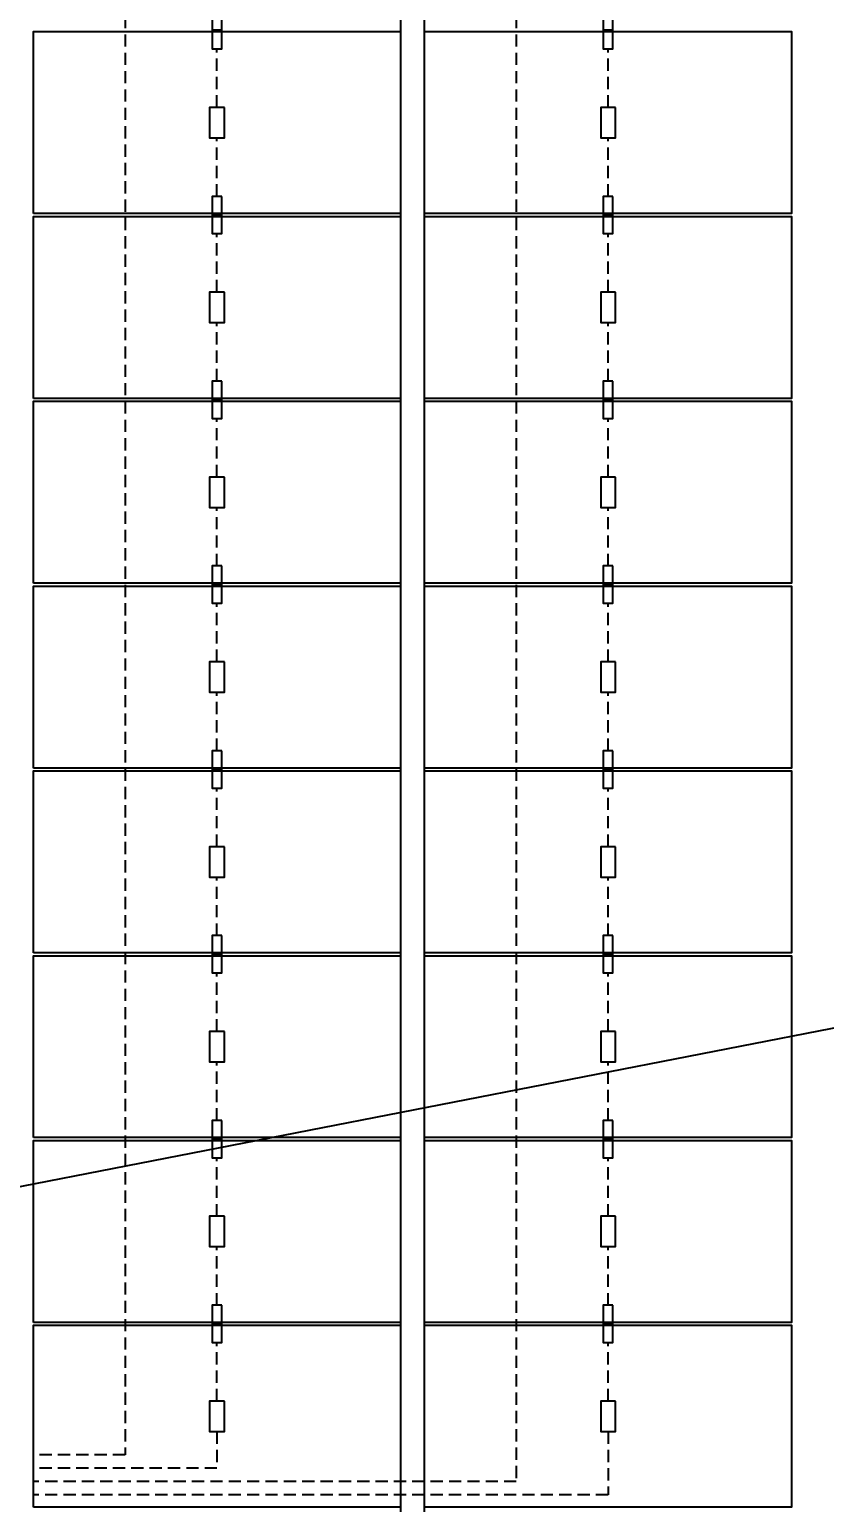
# Model space of a CAD drawing. Header units: feet. Extents: x -327 to 55127, y -2634 to 4121.
# Drawn here: x 1655.64 to 1671.88, y 129.04 to 159.14 of the extents above; entities that cross this region are included whole.
import ezdxf
from ezdxf import colors
from ezdxf.entities.mleader import LeaderData, LeaderLine
from ezdxf.enums import TextEntityAlignment as Align
from ezdxf.math import Vec2, Vec3

# ---------------------------------------------------------------- set-up
doc = ezdxf.new("R2018")
doc.units = ezdxf.units.FT
doc.header["$MEASUREMENT"] = 0
doc.linetypes.add('HIDDEN', pattern=[0.375, 0.25, -0.125])
for name, color, linetype in [('E-HARN-COMP', 8, 'Continuous'), ('E-TRNK-CABL-NEG', 6, 'HIDDEN'), ('E-TRUNK-CABLE-POS', 6, 'HIDDEN'), ('G-ANNO-TEXT', 1, 'Continuous'), ('PVcase PV Modules (full frames)', 142, 'Continuous')]:
    doc.layers.add(name, color=color, linetype=linetype)
doc.styles.add('NEI-A', font='arial.ttf')
doc.styles.get("Standard").update_dxf_attribs({"font": 'arial.ttf'})

# ---------------------------------------------------------------- blocks, each defined once
blk = doc.blocks.new('DETAIL_TITLE')
at = {"style": 'NEI-A', "flags": 8}
blk.add_attdef('#', text='', height=0.2, dxfattribs=at).set_placement((0.5922, -0.5109), align=Align.MIDDLE_CENTER)
at = {"lineweight": 30, "flags": 104}
blk.add_attdef('DETAIL_TITLE', text='', height=0.2, dxfattribs=at).set_placement((0.9099, -0.52514), align=Align.BOTTOM_LEFT)
at = {"style": 'NEI-A'}
for tag, p in [('SCALE:', (0.93865, -0.73792)), ('1"_=_', (1.5474, -0.73792))]:
    blk.add_attdef(tag, text='', height=0.1, dxfattribs=at).set_placement(p, align=Align.BOTTOM_LEFT)
blk = doc.blocks.new('HT72-18X (2x39)')
for points in [[(49978.573, 17293.928), (49978.573, 17143.993), (49979.065, 17143.993), (49979.065, 17293.928), (49978.573, 17293.928)], [(49971.076, 17270.809), (49971.076, 17274.526), (49978.573, 17274.526), (49978.573, 17270.809), (49971.076, 17270.809)], [(49979.065, 17270.809), (49979.065, 17274.526), (49986.562, 17274.526), (49986.562, 17270.809), (49979.065, 17270.809)], [(49971.076, 17267.033), (49971.076, 17270.75), (49978.573, 17270.75), (49978.573, 17267.033), (49971.076, 17267.033)], [(49979.065, 17267.033), (49979.065, 17270.75), (49986.562, 17270.75), (49986.562, 17267.033), (49979.065, 17267.033)], [(49971.076, 17263.257), (49971.076, 17266.974), (49978.573, 17266.974), (49978.573, 17263.257), (49971.076, 17263.257)], [(49979.065, 17263.257), (49979.065, 17266.974), (49986.562, 17266.974), (49986.562, 17263.257), (49979.065, 17263.257)], [(49971.076, 17259.48), (49971.076, 17263.198), (49978.573, 17263.198), (49978.573, 17259.48), (49971.076, 17259.48)], [(49979.065, 17259.48), (49979.065, 17263.198), (49986.562, 17263.198), (49986.562, 17259.48), (49979.065, 17259.48)], [(49971.076, 17255.704), (49971.076, 17259.421), (49978.573, 17259.421), (49978.573, 17255.704), (49971.076, 17255.704)], [(49979.065, 17255.704), (49979.065, 17259.421), (49986.562, 17259.421), (49986.562, 17255.704), (49979.065, 17255.704)], [(49971.076, 17251.928), (49971.076, 17255.645), (49978.573, 17255.645), (49978.573, 17251.928), (49971.076, 17251.928)], [(49979.065, 17251.928), (49979.065, 17255.645), (49986.562, 17255.645), (49986.562, 17251.928), (49979.065, 17251.928)], [(49971.076, 17248.152), (49971.076, 17251.869), (49978.573, 17251.869), (49978.573, 17248.152), (49971.076, 17248.152)], [(49979.065, 17248.152), (49979.065, 17251.869), (49986.562, 17251.869), (49986.562, 17248.152), (49979.065, 17248.152)], [(49971.076, 17244.375), (49971.076, 17248.093), (49978.573, 17248.093), (49978.573, 17244.375), (49971.076, 17244.375)], [(49979.065, 17244.375), (49979.065, 17248.093), (49986.562, 17248.093), (49986.562, 17244.375), (49979.065, 17244.375)]]:
    blk.add_lwpolyline(points)

msp = doc.modelspace()

# ---------------------------------------------------------------- linework, layer by layer
at = {"layer": 'E-HARN-COMP'}
for points in [[(1659.566, 159.507), (1659.372, 159.507), (1659.372, 159.127), (1659.566, 159.127)], [(1667.555, 159.507), (1667.361, 159.507), (1667.361, 159.127), (1667.555, 159.127)], [(1659.566, 159.127), (1659.372, 159.127), (1659.372, 158.747), (1659.566, 158.747)], [(1667.555, 159.127), (1667.361, 159.127), (1667.361, 158.747), (1667.555, 158.747)], [(1659.62, 157.549), (1659.318, 157.549), (1659.318, 156.928), (1659.62, 156.928)], [(1667.608, 157.549), (1667.307, 157.549), (1667.307, 156.928), (1667.608, 156.928)], [(1659.566, 155.731), (1659.372, 155.731), (1659.372, 155.351), (1659.566, 155.351)], [(1667.555, 155.731), (1667.361, 155.731), (1667.361, 155.351), (1667.555, 155.351)], [(1659.566, 155.351), (1659.372, 155.351), (1659.372, 154.97), (1659.566, 154.97)], [(1667.555, 155.351), (1667.361, 155.351), (1667.361, 154.97), (1667.555, 154.97)], [(1659.62, 153.773), (1659.318, 153.773), (1659.318, 153.152), (1659.62, 153.152)], [(1667.608, 153.773), (1667.307, 153.773), (1667.307, 153.152), (1667.608, 153.152)], [(1659.566, 151.955), (1659.372, 151.955), (1659.372, 151.574), (1659.566, 151.574)], [(1667.555, 151.955), (1667.361, 151.955), (1667.361, 151.574), (1667.555, 151.574)], [(1659.566, 151.574), (1659.372, 151.574), (1659.372, 151.194), (1659.566, 151.194)], [(1667.555, 151.574), (1667.361, 151.574), (1667.361, 151.194), (1667.555, 151.194)], [(1659.62, 149.997), (1659.318, 149.997), (1659.318, 149.376), (1659.62, 149.376)], [(1667.608, 149.997), (1667.307, 149.997), (1667.307, 149.376), (1667.608, 149.376)], [(1659.566, 148.179), (1659.372, 148.179), (1659.372, 147.798), (1659.566, 147.798)], [(1667.555, 148.179), (1667.361, 148.179), (1667.361, 147.798), (1667.555, 147.798)], [(1659.566, 147.798), (1659.372, 147.798), (1659.372, 147.418), (1659.566, 147.418)], [(1667.555, 147.798), (1667.361, 147.798), (1667.361, 147.418), (1667.555, 147.418)], [(1659.62, 146.221), (1659.318, 146.221), (1659.318, 145.599), (1659.62, 145.599)], [(1667.608, 146.221), (1667.307, 146.221), (1667.307, 145.599), (1667.608, 145.599)], [(1659.566, 144.402), (1659.372, 144.402), (1659.372, 144.022), (1659.566, 144.022)], [(1667.555, 144.402), (1667.361, 144.402), (1667.361, 144.022), (1667.555, 144.022)], [(1659.566, 144.022), (1659.372, 144.022), (1659.372, 143.642), (1659.566, 143.642)], [(1667.555, 144.022), (1667.361, 144.022), (1667.361, 143.642), (1667.555, 143.642)], [(1659.62, 142.444), (1659.318, 142.444), (1659.318, 141.823), (1659.62, 141.823)], [(1667.608, 142.444), (1667.307, 142.444), (1667.307, 141.823), (1667.608, 141.823)], [(1659.566, 140.626), (1659.372, 140.626), (1659.372, 140.246), (1659.566, 140.246)], [(1667.555, 140.626), (1667.361, 140.626), (1667.361, 140.246), (1667.555, 140.246)], [(1659.566, 140.246), (1659.372, 140.246), (1659.372, 139.865), (1659.566, 139.865)], [(1667.555, 140.246), (1667.361, 140.246), (1667.361, 139.865), (1667.555, 139.865)], [(1659.62, 138.668), (1659.318, 138.668), (1659.318, 138.047), (1659.62, 138.047)], [(1667.608, 138.668), (1667.307, 138.668), (1667.307, 138.047), (1667.608, 138.047)], [(1659.566, 136.85), (1659.372, 136.85), (1659.372, 136.469), (1659.566, 136.469)], [(1667.555, 136.85), (1667.361, 136.85), (1667.361, 136.469), (1667.555, 136.469)], [(1659.566, 136.469), (1659.372, 136.469), (1659.372, 136.089), (1659.566, 136.089)], [(1667.555, 136.469), (1667.361, 136.469), (1667.361, 136.089), (1667.555, 136.089)], [(1659.62, 134.892), (1659.318, 134.892), (1659.318, 134.271), (1659.62, 134.271)], [(1667.608, 134.892), (1667.307, 134.892), (1667.307, 134.271), (1667.608, 134.271)], [(1659.566, 133.074), (1659.372, 133.074), (1659.372, 132.693), (1659.566, 132.693)], [(1667.555, 133.074), (1667.361, 133.074), (1667.361, 132.693), (1667.555, 132.693)], [(1659.566, 132.693), (1659.372, 132.693), (1659.372, 132.313), (1659.566, 132.313)], [(1667.555, 132.693), (1667.361, 132.693), (1667.361, 132.313), (1667.555, 132.313)], [(1659.62, 131.116), (1659.318, 131.116), (1659.318, 130.495), (1659.62, 130.495)], [(1667.608, 131.116), (1667.307, 131.116), (1667.307, 130.495), (1667.608, 130.495)]]:
    msp.add_lwpolyline(points, close=True, dxfattribs=at)
at = {"layer": 'E-TRNK-CABL-NEG'}
for points in [[(1659.469, 155.731), (1659.469, 156.928)], [(1667.458, 155.731), (1667.458, 156.928)], [(1659.469, 151.955), (1659.469, 153.152)], [(1667.458, 151.955), (1667.458, 153.152)], [(1659.469, 148.179), (1659.469, 149.376)], [(1667.458, 148.179), (1667.458, 149.376)], [(1659.469, 144.402), (1659.469, 145.599)], [(1667.458, 144.402), (1667.458, 145.599)], [(1659.469, 140.626), (1659.469, 141.823)], [(1667.458, 140.626), (1667.458, 141.823)], [(1659.469, 136.85), (1659.469, 138.047)], [(1667.458, 136.85), (1667.458, 138.047)], [(1659.469, 133.074), (1659.469, 134.271)], [(1667.458, 133.074), (1667.458, 134.271)], [(1667.458, 130.495), (1667.458, 129.198), (1655.721, 129.198)], [(1659.469, 130.495), (1659.469, 129.745), (1655.721, 129.745)]]:
    msp.add_lwpolyline(points, dxfattribs=at)
at = {"layer": 'E-TRUNK-CABLE-POS'}
for points in [[(1667.458, 229.143), (1667.458, 229.917), (1665.584, 229.917), (1665.584, 129.472), (1655.721, 129.472)], [(1659.469, 229.143), (1659.469, 229.917), (1657.595, 229.917), (1657.595, 130.018), (1655.721, 130.018)], [(1659.469, 157.549), (1659.469, 158.747)], [(1667.458, 157.549), (1667.458, 158.747)], [(1659.469, 153.773), (1659.469, 154.97)], [(1667.458, 153.773), (1667.458, 154.97)], [(1659.469, 149.997), (1659.469, 151.194)], [(1667.458, 149.997), (1667.458, 151.194)], [(1659.469, 146.221), (1659.469, 147.418)], [(1667.458, 146.221), (1667.458, 147.418)], [(1659.469, 142.444), (1659.469, 143.642)], [(1667.458, 142.444), (1667.458, 143.642)], [(1659.469, 138.668), (1659.469, 139.865)], [(1667.458, 138.668), (1667.458, 139.865)], [(1659.469, 134.892), (1659.469, 136.089)], [(1667.458, 134.892), (1667.458, 136.089)], [(1659.469, 131.116), (1659.469, 132.313)], [(1667.458, 131.116), (1667.458, 132.313)]]:
    msp.add_lwpolyline(points, dxfattribs=at)

# ---------------------------------------------------------------- block references
at = {"layer": 'G-ANNO-TEXT'}
ref = msp.add_blockref('DETAIL_TITLE', (61.137, 1018.095), dxfattribs=dict(at, xscale=128.9267043143703, yscale=128.9267043143703, zscale=128.9267043143703))
lines = msp.add_mtext('{\\LDC BLOCK TYPE-2 (3) STRINGS (52) MODULES [580W-NORTH MOTOR GAP] }', dxfattribs={"layer": '0', "insert": (178.447, 989.068), "char_height": 988.13781, "attachment_point": 1})
ref.add_attrib('DETAIL_TITLE', '', (178.447, 989.068)).embed_mtext(lines)
at = {"layer": 'PVcase PV Modules (full frames)', "color": 144, "true_color": 0x007ca5}
msp.add_blockref('HT72-18X (2x39)', (-48315.356, -17115.429), dxfattribs=at)

# ---------------------------------------------------------------- leaders
at = {"layer": 'G-ANNO-TEXT'}
ml = msp.add_multileader_mtext('Standard', dxfattribs=at)
ml.set_content('(TYP.) (+) LONG STRING JUMPER', color=256, style='NEI-A')
ml.set_leader_properties()
ml.build(insert=Vec2(0, 0))
ml.multileader.update_dxf_attribs({"dogleg_length": 0.0625, "arrow_head_size": 2.5, "scale": 20})
ctx = ml.context
ctx.base_point, ctx.scale, ctx.char_height, ctx.arrow_head_size, ctx.landing_gap_size, ctx.plane_origin = Vec3(1572.851, 156.487), 20, 2, 2.5, 1.8, Vec3(2101.933, -339.934)
notes = []
notes.append((ctx, [(0, (1, 1, 0), (1571.601, 156.487), (1, 0), 1.25, [(0, [(1562.309, 149.141), (1554.32, 149.141)], 0, [])])]))
ctx.mtext.insert, ctx.mtext.width, ctx.mtext.flow_direction = Vec3(1574.651, 157.781), 46.66198, 5
ml = msp.add_multileader_mtext('Standard', dxfattribs=at)
ml.set_content('(TYP.) (+) LONG STRING JUMPER', color=256, style='NEI-A')
ml.set_leader_properties()
ml.build(insert=Vec2(0, 0))
ml.multileader.update_dxf_attribs({"dogleg_length": 0.0625, "arrow_head_size": 2.5, "scale": 20})
ctx = ml.context
ctx.base_point, ctx.scale, ctx.char_height, ctx.arrow_head_size, ctx.landing_gap_size, ctx.plane_origin = Vec3(1298.579, 148.355, -1.908), 20, 2, 2.5, 1.8, Vec3(1826.632, -348.547, -1.908)
notes.append((ctx, [(0, (1, 1, 0), (1297.329, 148.355, -1.908), (1, 0), 1.25, [(0, [(1287.008, 140.528, -1.908), (1279.02, 140.528, -1.908)], 0, [])])]))
ctx.mtext.insert, ctx.mtext.width, ctx.mtext.flow_direction = Vec3(1300.379, 149.649, -1.908), 49.70857, 5
ml = msp.add_multileader_mtext('Standard', dxfattribs=at)
ml.set_content('(TYP.) (+) LONG STRING JUMPER', color=256, style='NEI-A')
ml.set_leader_properties()
ml.build(insert=Vec2(0, 0))
ml.multileader.update_dxf_attribs({"dogleg_length": 0.0625, "arrow_head_size": 2.5, "scale": 20})
ctx = ml.context
ctx.base_point, ctx.scale, ctx.char_height, ctx.arrow_head_size, ctx.landing_gap_size, ctx.plane_origin = Vec3(1401.8, 148.334), 20, 2, 2.5, 1.8, Vec3(1929.762, -348.087)
notes.append((ctx, [(0, (1, 1, 0), (1400.55, 148.334), (1, 0), 1.25, [(0, [(1390.138, 140.988), (1382.149, 140.988)], 0, [])])]))
ctx.mtext.insert, ctx.mtext.width, ctx.mtext.flow_direction = Vec3(1403.6, 149.628), 45.22954, 5
ml = msp.add_multileader_mtext('Standard', dxfattribs=at)
ml.set_content('(TYP.) (+) LONG STRING JUMPER', color=256, style='NEI-A')
ml.set_leader_properties()
ml.build(insert=Vec2(0, 0))
ml.multileader.update_dxf_attribs({"dogleg_length": 0.0625, "arrow_head_size": 2.5, "scale": 20})
ctx = ml.context
ctx.base_point, ctx.scale, ctx.char_height, ctx.arrow_head_size, ctx.landing_gap_size, ctx.plane_origin = Vec3(1499.081, 148.725), 20, 2, 2.5, 1.8, Vec3(2026.908, -347.695)
notes.append((ctx, [(0, (1, 1, 0), (1497.831, 148.725), (1, 0), 1.25, [(0, [(1487.284, 141.379), (1479.295, 141.379)], 0, [])])]))
ctx.mtext.insert, ctx.mtext.width, ctx.mtext.flow_direction = Vec3(1500.881, 149.742), 28.73916, 5
ml = msp.add_multileader_mtext('Standard', dxfattribs=at)
ml.set_content('(TYP.)  AMPT OPTIMIZER (2) STRING INPUT', color=256, style='NEI-A')
ml.set_leader_properties()
ml.build(insert=Vec2(0, 0))
ml.multileader.update_dxf_attribs({"dogleg_length": 0.0625, "arrow_head_size": 2.5, "scale": 20})
ctx = ml.context
ctx.base_point, ctx.scale, ctx.char_height, ctx.arrow_head_size, ctx.landing_gap_size, ctx.plane_origin = Vec3(1677.14, 139.489), 20, 2, 2.5, 1.8, Vec3(2179.12, -314.576)
notes.append((ctx, [(0, (1, 1, 0), (1675.89, 139.489), (1, 0), 1.25, [(1, [(1639.073, 132.309)], 0, [])])]))
ctx.mtext.insert, ctx.mtext.width, ctx.mtext.flow_direction = Vec3(1678.94, 140.783), 62.4921, 5
for ctx, leaders in notes:
    for number, flags, end, landing, length, lines in leaders:
        leader = LeaderData()
        leader.index, (leader.has_last_leader_line, leader.has_dogleg_vector, leader.attachment_direction) = number, flags
        leader.last_leader_point, leader.dogleg_vector, leader.dogleg_length = Vec3(end), Vec3(landing), length
        for number, points, colour, breaks in lines:
            line = LeaderLine()
            line.index, line.vertices, line.color, line.breaks = number, Vec3.list(points), colors.encode_raw_color(colour), breaks
            leader.lines.append(line)
        ctx.leaders.append(leader)

doc.saveas('drawing.dxf')
